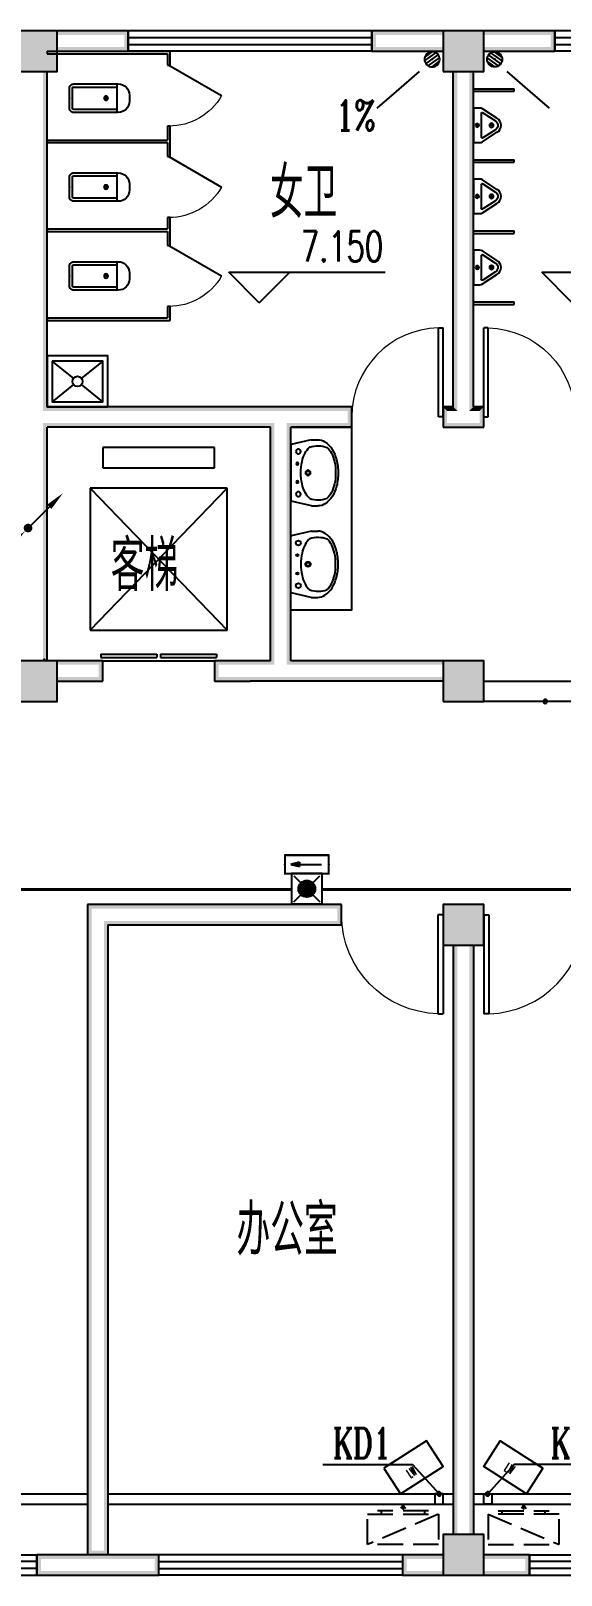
# Model space of a CAD drawing. Extents: x 6250600 to 6678662, y -692028 to -290561.
# Drawn here: x 6431398 to 6436620, y -496688 to -481488 of the extents above; entities that cross this region are included whole.
import ezdxf
from ezdxf.enums import TextEntityAlignment as Align

# ---------------------------------------------------------------- set-up
doc = ezdxf.new("R2010")
doc.units = 0
doc.header["$LTSCALE"] = 1000
doc.header["$MEASUREMENT"] = 0
doc.linetypes.add('DASH', pattern=[0.35, 0.25, -0.1])
doc.layers.get('0').update_dxf_attribs({"linetype": 'CONTINUOUS'})
for name, color, linetype in [('EQUIP-照明', 3, 'CONTINUOUS'), ('LWIRE', 4, 'CONTINUOUS'), ('PUB_HATCH', 8, 'CONTINUOUS'), ('WIRE-照明', 1, 'CONTINUOUS'), ('建筑底图', 251, 'CONTINUOUS'), ('排水', 221, 'CONTINUOUS')]:
    doc.layers.add(name, color=color, linetype=linetype)
doc.styles.add('_TCH_AXIS', font='COMPLEX', dxfattribs={"bigfont": 'GBCBIG'})
doc.styles.add('_TCH_DIM', font='SIMPLEX', dxfattribs={"bigfont": 'GBCBIG'})
doc.styles.add('_TCH_LABEL', font='COMPLEX', dxfattribs={"bigfont": 'GBCBIG'})
doc.styles.add('_TEL_DIM', font='sceie.shx', dxfattribs={"width": 0.8, "height": 3.5, "bigfont": 'sceic.shx'})
doc.styles.add('DIM_FONT', font='SIMPLEX', dxfattribs={"width": 0.7, "bigfont": 'GBCBIG'})
doc.styles.add('schuco', font='sceie.shx', dxfattribs={"width": 0.7, "bigfont": 'sceic.shx'})
doc.styles.get("Standard").update_dxf_attribs({"font": 'GBENOR', "bigfont": 'GBCBIG'})

# ---------------------------------------------------------------- blocks, each defined once
blk = doc.blocks.new('$equip$00002604')
blk.add_hatch(color=256).paths.add_polyline_path([(0.275, 0.5, 1), (-0.274, 0.5, 1)])
for p, q in [((-0.429, 0.929), (-0.194, 0.694)), ((0.194, 0.694), (0.429, 0.929)), ((-0.429, 0.071), (-0.194, 0.306)), ((0.194, 0.306), (0.429, 0.071))]:
    blk.add_line(p, q)
at = {"const_width": 0.0667}
blk.add_lwpolyline([(-0.5, 1), (-0.5, 0), (0.5, 0), (0.5, 1), (-0.5, 1), (-0.5, 0)], dxfattribs=at)
blk.add_lwpolyline([(-0.5, 1), (-0.5, 0), (0.5, 0), (0.5, 1)], close=True)
blk.add_circle((0, 0.5), 0.275)
for p in [(0, 1), (-0.5, 0.5), (0, 0), (0.5, 0.5)]:
    blk.add_point(p)
at = {"color": 7, "style": '_TEL_DIM', "flags": 1}
blk.add_attdef('A', text='', height=0.000025, dxfattribs=at).set_placement((0, 0), align=Align.MIDDLE_CENTER)
blk = doc.blocks.new('$equip$00002541')
blk.add_hatch(color=256).paths.add_polyline_path([(-0.24, 0.372), (-0.528, 0.3), (-0.24, 0.228)])
for p, q in [((-0.72, 0.6), (-0.72, 0)), ((0.72, 0.6), (-0.72, 0.6)), ((0.72, 0), (0.72, 0.6)), ((-0.72, 0), (0.72, 0)), ((-0.24, 0.372), (-0.528, 0.3)), ((-0.528, 0.3), (-0.24, 0.228)), ((-0.24, 0.372), (-0.24, 0.228))]:
    blk.add_line(p, q)
at = {"color": 7}
blk.add_line((-0.48, 0.3), (0.48, 0.3), dxfattribs=at)
at = {"const_width": 0.0667}
blk.add_lwpolyline([(-0.72, 0.6), (-0.72, 0), (0.72, 0), (0.72, 0.6), (-0.72, 0.6), (-0.72, 0)], dxfattribs=at)
for p in [(0, 0.6), (-0.72, 0.3), (0, 0), (0.72, 0.3)]:
    blk.add_point(p)
at = {"color": 7, "style": '_TEL_DIM', "flags": 1}
blk.add_attdef('A', text='', height=0.00002, dxfattribs=at).set_placement((0, 0), align=Align.MIDDLE_CENTER)
blk = doc.blocks.new('$TelecSys$00000081')
for p, q in [((0.104, 0.104), (0.104, 0.104)), ((-0.104, -0.104), (-0.104, -0.104)), ((-1.15, -1.15), (-0.55, -0.55))]:
    blk.add_line(p, q)
at = {"const_width": 0.142}
blk.add_lwpolyline([(0.071, 0, 1), (-0.071, 0, 1)], format="xyb", close=True, dxfattribs=at)
blk.add_solid([(-0.62, -0.48), (-0.48, -0.62), (-0.1, -0.1)])
at = {"width": 0.8, "flags": 9}
blk.add_attdef('A', (0, 0), '', height=0.00002, rotation=180, dxfattribs=at)
blk = doc.blocks.new('$TelecSys$00000079')
for p, q in [((0.7, 0.7), (0, 0)), ((0.104, 0.104), (0.104, 0.104)), ((-0.104, -0.104), (-0.104, -0.104))]:
    blk.add_line(p, q)
at = {"const_width": 0.142}
blk.add_lwpolyline([(-0.071, 0, 1), (0.071, 0, 1)], format="xyb", close=True, dxfattribs=at)
blk.add_solid([(0.63, 0.77), (0.77, 0.63), (1.15, 1.15)])
at = {"width": 0.8, "flags": 9}
blk.add_attdef('A', (0, 0), '', height=0.00002, dxfattribs=at)
blk = doc.blocks.new('_LV12')
for p, q in [((-250, -50), (-39, -219)), ((39, -219), (250, -50)), ((-250, -450), (-39, -281)), ((39, -281), (250, -450))]:
    blk.add_line(p, q)
for points in [[(300, -500), (300, 0), (-300, 0), (-300, -500)], [(250, -450), (250, -50), (-250, -50), (-250, -450)]]:
    blk.add_lwpolyline(points, close=True)
blk.add_circle((0, -250), 50)
blk = doc.blocks.new('$plan$00000344')
for p, q in [((-280, -10), (-280, 0)), ((280, 0), (280, -10)), ((-251, -189), (-251, -186)), ((-248, -183), (-250, -185))]:
    blk.add_line(p, q)
for points in [[(-280, 0), (280, 0)], [(-326, -200), (-280, -5)], [(326, -204), (280, -5)]]:
    blk.add_lwpolyline(points)
for points in [[(253, -188, 0.098208), (193, -141, 0.066287), (110, -111, 0.052428), (0, -100, 0.052428), (-110, -111, 0.066287), (-193, -141, 0.093876), (-251, -186, 0.171377)], [(-326, -200, 0.008223), (-326, -204, 0.149285)], [(-326, -266, 0.149285), (-304, -337, 0.107079), (-231, -408, 0.075625), (-131, -450, 0.062436), (-1, -467, 0.062436), (130, -452, 0.075625), (230, -410, 0.107079), (304, -339, 0.149285), (326, -268, 0.005205), (326, -266, 0.086596)], [(-250, -358, 0.091341), (-193, -401, 0.066287), (-110, -431, 0.052428), (0, -442, 0.052428), (110, -431, 0.066287), (193, -401, 0.091756), (250, -358, 0.171377)]]:
    blk.add_lwpolyline(points, format="xyb")
at = {"flags": 128}
for points in [[(-326, -204), (-326, -268)], [(326, -204), (326, -268)]]:
    blk.add_lwpolyline(points, dxfattribs=at)
for points in [[(-253, -188, 0.172546), (-250, -358, 0.726395)], [(253, -188, -0.172546), (250, -358, -0.726395)]]:
    blk.add_lwpolyline(points, format="xyb", dxfattribs=at)
for centre, radius in [((-210, -75), 24), ((-210, -75), 24), ((-210, -75), 24), ((-90, -65), 10), ((0, -170), 25), ((90, -65), 10), ((210, -75), 24)]:
    blk.add_circle(centre, radius)
at = {"lineweight": 13}
blk.add_circle((0, -170), 15, dxfattribs=at)
blk.add_arc((-250, -186), 1, 131.3224, 180)
blk = doc.blocks.new('$lvtry$00000200')
at = {"color": 0}
for p, q in [((-110, -40), (-110, -470)), ((100, -30), (-100, -30)), ((110, -470), (110, -40))]:
    blk.add_line(p, q, dxfattribs=at)
blk.add_lwpolyline([(100, 0), (-100, 0, 0.414214), (-140, -40), (-140, -480, 0.414214), (-30, -590), (30, -590, 0.414214), (140, -480), (140, -40, 0.414214)], format="xyb", close=True, dxfattribs=at)
blk.add_lwpolyline([(140, -470), (-140, -470)], dxfattribs=at)
blk.add_circle((0, -359), 20, dxfattribs=at)
for centre, start, end in [((-100, -40), 90, 180), ((100, -40), 0, 90)]:
    blk.add_arc(centre, 10, start, end, dxfattribs=at)
for p in [(0, 0), (0, -359)]:
    blk.add_point(p, dxfattribs=at)
blk = doc.blocks.new('$TCHSYS$APDOOR2D')
blk.add_line((0.5, 0), (0, 0.866))
at = {"lineweight": 13}
blk.add_arc((0.5, 0), 1, 120, 180, dxfattribs=at)
blk = doc.blocks.new('$lvtry$00000221')
at = {"color": 0}
for p, q in [((-124, -91), (-43, -216)), ((-116, -76), (116, -76)), ((43, -216), (124, -91))]:
    blk.add_line(p, q, dxfattribs=at)
blk.add_lwpolyline([(69, -231, -0.57735), (-69, -231), (-162, -88, -0.145378), (-170, -61), (-170, 0), (170, 0), (170, -61, -0.145378), (162, -88)], format="xyb", close=True, dxfattribs=at)
for centre, radius in [((0, -38), 17.7), ((0, -177), 20)]:
    blk.add_circle(centre, radius, dxfattribs=at)
for centre, radius, start, end in [((-116, -86), 10, 90, 213.0863), ((116, -86), 10, 326.9137, 90), ((0, -191), 50, 210, 330)]:
    blk.add_arc(centre, radius, start, end, dxfattribs=at)
for p in [(0, -38), (0, -177)]:
    blk.add_point(p, dxfattribs=at)
blk = doc.blocks.new('A$C2E081725')
at = {"linetype": 'DASH'}
for p, q in [((700, 94), (0, 394)), ((600, 64), (100, 64)), ((138, 94), (138, 64)), ((350, 8), (327, 39)), ((350, 49), (350, 0)), ((350, 8), (373, 39)), ((563, 94), (563, 64))]:
    blk.add_line(p, q, dxfattribs=at)
blk.add_lwpolyline([(0, 394), (0, 94), (700, 94), (700, 394)], close=True, dxfattribs=at)
blk = doc.blocks.new('$lvtry$00000171')
at = {"layer": '排水'}
for p, q in [((-74, 11), (-11, 74)), ((-70, -27), (27, 70)), ((-53, -53), (53, 53)), ((-27, -70), (70, 27)), ((11, -74), (74, -11))]:
    blk.add_line(p, q, dxfattribs=at)
blk.add_circle((0, 0), 75, dxfattribs=at)
blk.add_point((0, 0), dxfattribs=at)
blk = doc.blocks.new('_FZH')
blk.add_lwpolyline([(-0.5, -0.5), (0.5, -0.5), (0.5, 0.5), (-0.5, 0.5)], close=True)
at = {"layer": 'PUB_HATCH'}
blk.add_solid([(-0.5, -0.5), (0.5, -0.5), (-0.5, 0.5), (0.5, 0.5)], dxfattribs=at)
blk = doc.blocks.new('$WINLIB2D$00000001')
at = {"color": 0}
for points in [[(-0.5, 0.5), (-0.5, -0.5)], [(-0.5, 0.5), (0.5, 0.5)], [(0.5, -0.5), (0.5, 0.5)], [(0.5, 0.1667), (-0.5, 0.1667)], [(0.5, -0.1667), (-0.5, -0.1667)], [(-0.5, -0.5), (0.5, -0.5)]]:
    blk.add_lwpolyline(points, dxfattribs=at)
blk = doc.blocks.new('$DorLib2D$00000001')
for p, q in [((0.45, 0.975), (0.5, 0.975)), ((0.45, 0), (0.45, 0.975)), ((0.5, 0), (0.5, 0.975)), ((0.5, 0), (0.45, 0))]:
    blk.add_line(p, q)
at = {"lineweight": 13}
blk.add_arc((0.475, 0), 0.975, 91.4693, 180, dxfattribs=at)
blk = doc.blocks.new('$TCHSYS$LDOR22D')
for p, q in [((-0.517, 0.833), (-0.017, 0.833)), ((-0.517, 0.833), (-0.517, 0.667)), ((-0.017, 0.833), (-0.017, 0.667)), ((0.017, 0.833), (0.017, 0.667)), ((0.017, 0.833), (0.517, 0.833)), ((0.517, 0.833), (0.517, 0.667)), ((-0.517, 0.667), (-0.017, 0.667)), ((0.017, 0.667), (0.517, 0.667)), ((-0.5, 0.5), (0.5, 0.5))]:
    blk.add_line(p, q)

msp = doc.modelspace()

# ---------------------------------------------------------------- hatches: boundary and pattern name
at = {"layer": '建筑底图'}
for points in [[(6431657.2, -481487.6), (6431257.2, -481487.6), (6431297.2, -481527.6), (6431617.2, -481527.6)], [(6431657.2, -481887.6), (6431657.2, -481487.6), (6431617.2, -481527.6), (6431617.2, -481847.6)], [(6431657.2, -481487.6), (6431657.2, -481527.6), (6432317.2, -481527.6), (6432357.2, -481487.6)], [(6432357.2, -481687.6), (6432357.2, -481487.6), (6432317.2, -481527.6), (6432317.2, -481647.6)], [(6435457.2, -481527.6), (6435457.2, -481487.6), (6434757.2, -481487.6), (6434797.2, -481527.6)], [(6434757.2, -481487.6), (6434757.2, -481687.6), (6434797.2, -481647.6), (6434797.2, -481527.6)], [(6435857.2, -481487.6), (6435457.2, -481487.6), (6435497.2, -481527.6), (6435817.2, -481527.6)], [(6435457.2, -481487.6), (6435457.2, -481887.6), (6435497.2, -481847.6), (6435497.2, -481527.6)], [(6435857.2, -481887.6), (6435857.2, -481487.6), (6435817.2, -481527.6), (6435817.2, -481847.6)], [(6435857.2, -481487.6), (6435857.2, -481527.6), (6436517.2, -481527.6), (6436557.2, -481487.6)], [(6436557.2, -481687.6), (6436557.2, -481487.6), (6436517.2, -481527.6), (6436517.2, -481647.6)], [(6431657.2, -481647.6), (6431657.2, -481687.6), (6432357.2, -481687.6), (6432317.2, -481647.6)], [(6435457.2, -481687.6), (6435457.2, -481647.6), (6434797.2, -481647.6), (6434757.2, -481687.6)], [(6435857.2, -481647.6), (6435857.2, -481687.6), (6436557.2, -481687.6), (6436517.2, -481647.6)], [(6431257.2, -481887.6), (6431657.2, -481887.6), (6431617.2, -481847.6), (6431297.2, -481847.6)], [(6431557.2, -481887.6), (6431517.2, -481887.6), (6431517.2, -485227.6), (6431557.2, -485187.6)], [(6435457.2, -481887.6), (6435857.2, -481887.6), (6435817.2, -481847.6), (6435497.2, -481847.6)], [(6435597.2, -481887.6), (6435557.2, -481887.6), (6435557.2, -485187.6), (6435597.2, -485227.6)], [(6435757.2, -481887.6), (6435717.2, -481887.6), (6435717.2, -485227.6), (6435757.2, -485187.6)], [(6433557.2, -485187.6), (6431557.2, -485187.6), (6431517.2, -485227.6), (6433557.2, -485227.6)], [(6433857.2, -485187.6), (6433557.2, -485187.6), (6433557.2, -485227.6), (6433857.2, -485227.6)], [(6434557.2, -485187.6), (6433857.2, -485187.6), (6433857.2, -485227.6), (6434517.2, -485227.6)], [(6434557.2, -485387.6), (6434557.2, -485187.6), (6434517.2, -485227.6), (6434517.2, -485347.6)], [(6435557.2, -485187.6), (6435457.2, -485187.6), (6435497.2, -485227.6), (6435597.2, -485227.6)], [(6435457.2, -485187.6), (6435457.2, -485387.6), (6435497.2, -485347.6), (6435497.2, -485227.6)], [(6435857.2, -485187.6), (6435757.2, -485187.6), (6435717.2, -485227.6), (6435817.2, -485227.6)], [(6435857.2, -485387.6), (6435857.2, -485187.6), (6435817.2, -485227.6), (6435817.2, -485347.6)], [(6433557.2, -485387.6), (6431557.2, -485387.6), (6431517.2, -485347.6), (6433557.2, -485347.6)], [(6431517.2, -487687.6), (6431557.2, -487687.6), (6431557.2, -485387.6), (6431517.2, -485347.6)], [(6433757.2, -485387.6), (6433557.2, -485387.6), (6433557.2, -485347.6), (6433797.2, -485347.6)], [(6433757.2, -487687.6), (6433757.2, -485387.6), (6433797.2, -485347.6), (6433797.2, -487727.6)], [(6433957.2, -487687.6), (6433957.2, -485387.6), (6433917.2, -485347.6), (6433917.2, -487727.6)], [(6433957.2, -485387.6), (6434557.2, -485387.6), (6434517.2, -485347.6), (6433917.2, -485347.6)], [(6435457.2, -485387.6), (6435657.2, -485387.6), (6435657.2, -485347.6), (6435497.2, -485347.6)], [(6435657.2, -485387.6), (6435857.2, -485387.6), (6435817.2, -485347.6), (6435657.2, -485347.6)], [(6431657.2, -487687.6), (6431257.2, -487687.6), (6431297.2, -487727.6), (6431617.2, -487727.6)], [(6431500.6, -487687.6), (6431557.2, -487687.6), (6431528.9, -487659.3)], [(6431657.2, -488087.6), (6431657.2, -487687.6), (6431617.2, -487727.6), (6431617.2, -488047.6)], [(6431657.2, -487687.6), (6431657.2, -487727.6), (6432067.2, -487727.6), (6432107.2, -487687.6)], [(6432107.2, -487887.6), (6432107.2, -487687.6), (6432067.2, -487727.6), (6432067.2, -487847.6)], [(6433557.2, -487687.6), (6433207.2, -487687.6), (6433247.2, -487727.6), (6433557.2, -487727.6)], [(6433207.2, -487687.6), (6433207.2, -487887.6), (6433247.2, -487847.6), (6433247.2, -487727.6)], [(6433757.2, -487687.6), (6433557.2, -487687.6), (6433557.2, -487727.6), (6433797.2, -487727.6)], [(6435457.2, -487727.6), (6435457.2, -487687.6), (6433957.2, -487687.6), (6433917.2, -487727.6)], [(6435857.2, -487687.6), (6435457.2, -487687.6), (6435497.2, -487727.6), (6435817.2, -487727.6)], [(6435457.2, -487687.6), (6435457.2, -488087.6), (6435497.2, -488047.6), (6435497.2, -487727.6)], [(6435857.2, -488087.6), (6435857.2, -487687.6), (6435817.2, -487727.6), (6435817.2, -488047.6)], [(6431657.2, -487847.6), (6431657.2, -487887.6), (6432107.2, -487887.6), (6432067.2, -487847.6)], [(6433207.2, -487887.6), (6433557.2, -487887.6), (6433557.2, -487847.6), (6433247.2, -487847.6)], [(6433857.2, -487887.6), (6433557.2, -487887.6), (6433557.2, -487847.6), (6433857.2, -487847.6)], [(6435457.2, -487887.6), (6435457.2, -487847.6), (6433857.2, -487847.6), (6433857.2, -487887.6)], [(6431257.2, -488087.6), (6431657.2, -488087.6), (6431617.2, -488047.6), (6431297.2, -488047.6)], [(6435457.2, -488087.6), (6435857.2, -488087.6), (6435817.2, -488047.6), (6435497.2, -488047.6)], [(6434457.2, -490087.6), (6431957.2, -490087.6), (6431997.2, -490127.6), (6434417.2, -490127.6)], [(6431957.2, -490087.6), (6431957.2, -496487.6), (6431997.2, -496487.6), (6431997.2, -490127.6)], [(6434457.2, -490287.6), (6434457.2, -490087.6), (6434417.2, -490127.6), (6434417.2, -490247.6)], [(6435857.2, -490087.6), (6435457.2, -490087.6), (6435497.2, -490127.6), (6435817.2, -490127.6)], [(6435457.2, -490087.6), (6435457.2, -490487.6), (6435497.2, -490447.6), (6435497.2, -490127.6)], [(6435857.2, -490487.6), (6435857.2, -490087.6), (6435817.2, -490127.6), (6435817.2, -490447.6)], [(6432157.2, -490287.6), (6434457.2, -490287.6), (6434417.2, -490247.6), (6432117.2, -490247.6)], [(6432157.2, -490287.6), (6432157.2, -496487.6), (6432117.2, -496487.6), (6432117.2, -490247.6)], [(6435457.2, -490487.6), (6435857.2, -490487.6), (6435817.2, -490447.6), (6435497.2, -490447.6)], [(6435557.2, -496287.6), (6435597.2, -496287.6), (6435597.2, -490487.6), (6435557.2, -490487.6)], [(6435717.2, -496287.6), (6435757.2, -496287.6), (6435757.2, -490487.6), (6435717.2, -490487.6)], [(6435857.2, -496287.6), (6435457.2, -496287.6), (6435497.2, -496327.6), (6435817.2, -496327.6)], [(6435457.2, -496287.6), (6435457.2, -496687.6), (6435497.2, -496647.6), (6435497.2, -496327.6)], [(6435857.2, -496687.6), (6435857.2, -496287.6), (6435817.2, -496327.6), (6435817.2, -496647.6)], [(6432057.2, -496487.6), (6431457.2, -496487.6), (6431497.2, -496527.6), (6432057.2, -496527.6)], [(6431457.2, -496487.6), (6431457.2, -496687.6), (6431497.2, -496647.6), (6431497.2, -496527.6)], [(6432157.2, -496487.6), (6431957.2, -496487.6), (6431957.2, -496447.6), (6432157.2, -496447.6)], [(6432657.2, -496487.6), (6432057.2, -496487.6), (6432057.2, -496527.6), (6432617.2, -496527.6)], [(6432657.2, -496687.6), (6432657.2, -496487.6), (6432617.2, -496527.6), (6432617.2, -496647.6)], [(6435457.2, -496527.6), (6435457.2, -496487.6), (6435057.2, -496487.6), (6435097.2, -496527.6)], [(6435057.2, -496487.6), (6435057.2, -496687.6), (6435097.2, -496647.6), (6435097.2, -496527.6)], [(6435857.2, -496487.6), (6435857.2, -496527.6), (6436267.2, -496527.6), (6436307.2, -496487.6)], [(6436307.2, -496687.6), (6436307.2, -496487.6), (6436267.2, -496527.6), (6436267.2, -496647.6)], [(6431457.2, -496687.6), (6432057.2, -496687.6), (6432057.2, -496647.6), (6431497.2, -496647.6)], [(6432057.2, -496687.6), (6432657.2, -496687.6), (6432617.2, -496647.6), (6432057.2, -496647.6)], [(6435457.2, -496687.6), (6435457.2, -496647.6), (6435097.2, -496647.6), (6435057.2, -496687.6)], [(6435457.2, -496687.6), (6435857.2, -496687.6), (6435817.2, -496647.6), (6435497.2, -496647.6)], [(6435857.2, -496647.6), (6435857.2, -496687.6), (6436307.2, -496687.6), (6436267.2, -496647.6)]]:
    msp.add_hatch(color=256, dxfattribs=at).paths.add_polyline_path(points)

# ---------------------------------------------------------------- linework, layer by layer
at = {"layer": 'WIRE-照明', "color": 1, "linetype": 'DASH', "const_width": 30}
for points in [[(6424906.4, -489938.9), (6433965.4, -489938.9)], [(6434265.4, -489938.9), (6439163, -489938.9)]]:
    msp.add_lwpolyline(points, dxfattribs=at)
at = {"layer": '建筑底图'}
for p, q in [((6432357.2, -481487.6), (6431657.2, -481487.6)), ((6432357.2, -481687.6), (6432357.2, -481487.6)), ((6435457.2, -481487.6), (6434757.2, -481487.6)), ((6434757.2, -481487.6), (6434757.2, -481687.6)), ((6436557.2, -481487.6), (6435857.2, -481487.6)), ((6436557.2, -481687.6), (6436557.2, -481487.6)), ((6431557.2, -481687.6), (6431557.2, -481712.6)), ((6431557.2, -481687.6), (6432769.7, -481687.6)), ((6431657.2, -481687.6), (6432357.2, -481687.6)), ((6432769.7, -481825.1), (6432769.7, -481687.6)), ((6434757.2, -481687.6), (6435457.2, -481687.6)), ((6435857.2, -481687.6), (6436557.2, -481687.6)), ((6431557.2, -481712.6), (6432744.7, -481712.6)), ((6432744.7, -481712.6), (6432744.7, -481825.1)), ((6432744.7, -481825.1), (6432769.7, -481825.1)), ((6431557.2, -485187.6), (6431557.2, -481887.6)), ((6435557.2, -485187.6), (6435557.2, -481887.6)), ((6435757.2, -485187.6), (6435757.2, -481887.6)), ((6435757.2, -482082), (6435757.2, -482057)), ((6435757.2, -482057), (6436157.2, -482057)), ((6435757.2, -482082), (6436157.2, -482082)), ((6436157.2, -482082), (6436157.2, -482057)), ((6432744.7, -482425.1), (6432744.7, -482562.6)), ((6432769.7, -482425.1), (6432744.7, -482425.1)), ((6432769.7, -482575.1), (6432769.7, -482425.1)), ((6431557.2, -482562.6), (6431557.2, -482587.6)), ((6431557.2, -482562.6), (6432744.7, -482562.6)), ((6431557.2, -482587.6), (6432744.7, -482587.6)), ((6432744.7, -482587.6), (6432744.7, -482725.1)), ((6432769.7, -482725.1), (6432769.7, -482575.1)), ((6432744.7, -482725.1), (6432769.7, -482725.1)), ((6435757.2, -482781.4), (6435757.2, -482756.4)), ((6435757.2, -482756.4), (6436157.2, -482756.4)), ((6435757.2, -482781.4), (6436157.2, -482781.4)), ((6436157.2, -482781.4), (6436157.2, -482756.4)), ((6432744.7, -483325.1), (6432744.7, -483437.6)), ((6432769.7, -483325.1), (6432744.7, -483325.1)), ((6432769.7, -483450.1), (6432769.7, -483325.1)), ((6431557.2, -483437.6), (6431557.2, -483462.6)), ((6431557.2, -483437.6), (6432744.7, -483437.6)), ((6431557.2, -483462.6), (6432744.7, -483462.6)), ((6432744.7, -483462.6), (6432744.7, -483600.1)), ((6432769.7, -483600.1), (6432769.7, -483450.1)), ((6435757.2, -483480.9), (6435757.2, -483455.9)), ((6435757.2, -483455.9), (6436157.2, -483455.9)), ((6435757.2, -483480.9), (6436157.2, -483480.9)), ((6436157.2, -483480.9), (6436157.2, -483455.9)), ((6432744.7, -483600.1), (6432769.7, -483600.1)), ((6433646.7, -484162.8), (6433346.7, -483862.8)), ((6433346.7, -483862.8), (6434887, -483862.8)), ((6433646.7, -484162.8), (6433946.7, -483862.8)), ((6436728.7, -484162.8), (6436428.7, -483862.8)), ((6436428.7, -483862.8), (6437968.9, -483862.8)), ((6432744.7, -484200.1), (6432744.7, -484312.6)), ((6432769.7, -484200.1), (6432744.7, -484200.1)), ((6432769.7, -484337.6), (6432769.7, -484200.1)), ((6435757.2, -484180.4), (6435757.2, -484155.4)), ((6435757.2, -484155.4), (6436157.2, -484155.4)), ((6435757.2, -484180.4), (6436157.2, -484180.4)), ((6436157.2, -484180.4), (6436157.2, -484155.4)), ((6431557.2, -484312.6), (6431557.2, -484337.6)), ((6431557.2, -484312.6), (6432744.7, -484312.6)), ((6431557.2, -484337.6), (6432769.7, -484337.6)), ((6433557.2, -485187.6), (6431557.2, -485187.6)), ((6433857.2, -485187.6), (6433557.2, -485187.6)), ((6434557.2, -485187.6), (6433857.2, -485187.6)), ((6434557.2, -485387.6), (6434557.2, -485187.6)), ((6435557.2, -485187.6), (6435457.2, -485187.6)), ((6435457.2, -485187.6), (6435457.2, -485387.6)), ((6435857.2, -485187.6), (6435757.2, -485187.6)), ((6435857.2, -485387.6), (6435857.2, -485187.6)), ((6433557.2, -485387.6), (6431557.2, -485387.6)), ((6431557.2, -487687.6), (6431557.2, -485387.6)), ((6433757.2, -485387.6), (6433557.2, -485387.6)), ((6433757.2, -487687.6), (6433757.2, -485387.6)), ((6433957.2, -487687.6), (6433957.2, -485387.6)), ((6433957.2, -485387.6), (6434557.2, -485387.6)), ((6435457.2, -485387.6), (6435657.2, -485387.6)), ((6435657.2, -485387.6), (6435857.2, -485387.6)), ((6433207.2, -485587.6), (6432107.2, -485587.6)), ((6432107.2, -485587.6), (6432107.2, -485787.6)), ((6433207.2, -485787.6), (6433207.2, -485587.6)), ((6432107.2, -485787.6), (6433207.2, -485787.6)), ((6431982.2, -487387.6), (6433332.2, -485987.6)), ((6431982.2, -485987.6), (6433332.2, -487387.6)), ((6433332.2, -485987.6), (6431982.2, -485987.6)), ((6431982.2, -485987.6), (6431982.2, -487387.6)), ((6433332.2, -487387.6), (6433332.2, -485987.6)), ((6431982.2, -487387.6), (6433332.2, -487387.6)), ((6432107.2, -487687.6), (6431657.2, -487687.6)), ((6432107.2, -487887.6), (6432107.2, -487687.6)), ((6433557.2, -487687.6), (6433207.2, -487687.6)), ((6433207.2, -487687.6), (6433207.2, -487887.6)), ((6433757.2, -487687.6), (6433557.2, -487687.6)), ((6435457.2, -487687.6), (6433957.2, -487687.6)), ((6431657.2, -487887.6), (6432107.2, -487887.6)), ((6433207.2, -487887.6), (6433557.2, -487887.6)), ((6433857.2, -487887.6), (6433557.2, -487887.6)), ((6435457.2, -487887.6), (6433857.2, -487887.6)), ((6435857.2, -487887.6), (6437057.2, -487887.6)), ((6437057.2, -488087.6), (6435857.2, -488087.6)), ((6434457.2, -490087.6), (6431957.2, -490087.6)), ((6431957.2, -490087.6), (6431957.2, -496487.6)), ((6434457.2, -490287.6), (6434457.2, -490087.6)), ((6432157.2, -490287.6), (6434457.2, -490287.6)), ((6432157.2, -490287.6), (6432157.2, -496487.6)), ((6435557.2, -490487.6), (6435557.2, -496287.6)), ((6435757.2, -490487.6), (6435757.2, -496287.6)), ((6428557.2, -495887.6), (6431957.2, -495887.6)), ((6432157.2, -495887.6), (6435557.2, -495887.6)), ((6435757.2, -495887.6), (6439257.2, -495887.6)), ((6428557.2, -495987.6), (6431957.2, -495987.6)), ((6432157.2, -495987.6), (6435557.2, -495987.6)), ((6435757.2, -495987.6), (6439257.2, -495987.6)), ((6432057.2, -496487.6), (6431457.2, -496487.6)), ((6431457.2, -496487.6), (6431457.2, -496687.6)), ((6432157.2, -496487.6), (6431957.2, -496487.6)), ((6432657.2, -496487.6), (6432057.2, -496487.6)), ((6432657.2, -496687.6), (6432657.2, -496487.6)), ((6435457.2, -496487.6), (6435057.2, -496487.6)), ((6435057.2, -496487.6), (6435057.2, -496687.6)), ((6436307.2, -496487.6), (6435857.2, -496487.6)), ((6436307.2, -496687.6), (6436307.2, -496487.6)), ((6431457.2, -496687.6), (6432057.2, -496687.6)), ((6432057.2, -496687.6), (6432657.2, -496687.6)), ((6435057.2, -496687.6), (6435457.2, -496687.6)), ((6435857.2, -496687.6), (6436307.2, -496687.6))]:
    msp.add_line(p, q, dxfattribs=at)
for points in [[(6434808.9, -482249.6), (6434998.1, -482084.6), (6435224.3, -481887.5)], [(6436505.5, -482249.6), (6436316.2, -482084.6), (6436090.1, -481887.5)], [(6433957.2, -487187.6), (6434557.2, -487187.6), (6434557.2, -485387.6), (6433957.2, -485387.6)], [(6434274.5, -495597.7), (6435155.6, -495597.7), (6435417.2, -495887.6)], [(6437139.8, -495597.7), (6436158.8, -495597.7), (6435897.2, -495887.6)]]:
    msp.add_lwpolyline(points, dxfattribs=at)
for points in [[(6436455.1, -488069.3, 1), (6436471.4, -488105.9, 1)], [(6435403.8, -495872.7, 1), (6435430.6, -495902.4, 1)], [(6435910.6, -495872.7, 1), (6435883.8, -495902.4, 1)]]:
    msp.add_lwpolyline(points, format="xyb", close=True, dxfattribs=at)
for points in [[(6434874.4, -495635.2), (6435036.5, -495887.6), (6435457.2, -495617.4), (6435295, -495364.9)], [(6436440, -495635.2), (6436277.9, -495887.6), (6435857.2, -495617.4), (6436019.3, -495364.9)], [(6435377.2, -495987.6), (6435457.2, -495987.6), (6435457.2, -495887.6), (6435377.2, -495887.6)], [(6435937.2, -495987.6), (6435857.2, -495987.6), (6435857.2, -495887.6), (6435937.2, -495887.6)]]:
    msp.add_lwpolyline(points, close=True, dxfattribs=at)

# ---------------------------------------------------------------- block references
at = {"layer": 'EQUIP-照明', "color": 1, "xscale": 300, "yscale": 300, "zscale": 300}
for name, p in [('$equip$00002541', (6434115.4, -489781.7)), ('$equip$00002604', (6434115.4, -490081.8))]:
    msp.add_blockref(name, p, dxfattribs=at)
at = {"layer": 'LWIRE', "color": 1, "xscale": 300, "yscale": 300, "zscale": 300}
for name in ['$TelecSys$00000079', '$TelecSys$00000081']:
    msp.add_blockref(name, (6431370.1, -486381.5), dxfattribs=at)
at = {"layer": '建筑底图'}
for name, p, xscale, yscale, zscale in [('_FZH', (6431457.2, -481687.6), 400, 400, 400), ('_FZH', (6435657.2, -481687.6), 400, 400, 400), ('_FZH', (6431457.2, -487887.6), 400, 400, 400), ('_FZH', (6435657.2, -487887.6), 400, 400, 400), ('$DorLib2D$00000001', (6434957.2, -490187.6), 1000, -1000, 1000), ('_FZH', (6435657.2, -490287.6), 400, 400, 400), ('$DorLib2D$00000001', (6436357.2, -490187.6), -1000, -1000, -1000), ('_FZH', (6435657.2, -496487.6), 400, 400, 400)]:
    msp.add_blockref(name, p, dxfattribs=dict(at, xscale=xscale, yscale=yscale, zscale=zscale))
for name, p, xscale, yscale, zscale, rotation in [('$WINLIB2D$00000001', (6433557.2, -481587.6), -2400, -199.999998777872, -2400, 6.839720789741932e-08), ('$WINLIB2D$00000001', (6437757.2, -481587.6), -2400, -200.0000044407789, -2400, 7.231655274608784e-09), ('$TCHSYS$APDOOR2D', (6432757.2, -482125.1), -600, 600, 25, 270), ('$TCHSYS$APDOOR2D', (6432757.2, -483025.1), -600, 600, 25, 270), ('$TCHSYS$APDOOR2D', (6432757.2, -483900.1), -600, 600, 25, 270), ('$DorLib2D$00000001', (6435007.2, -485287.6), -900, -900, -900, 180), ('$DorLib2D$00000001', (6436307.2, -485287.6), 900, -900, 900, 180.0000000457569), ('$TCHSYS$LDOR22D', (6432657.2, -487787.6), -1100, -199.9999999713618, -1100, 180), ('$WINLIB2D$00000001', (6430257.2, -496587.6), -2400, -199.9999949552584, -2400, 180), ('$WINLIB2D$00000001', (6433857.2, -496587.6), 2400, -200.0000048198272, 2400, 180.0000000469612), ('$WINLIB2D$00000001', (6437507.2, -496587.6), -2400, -200.0000048198272, -2400, 180.0000000469611)]:
    msp.add_blockref(name, p, dxfattribs=dict(at, xscale=xscale, yscale=yscale, zscale=zscale, rotation=rotation))
at = {"layer": '建筑底图', "yscale": -1}
for name, p, rotation in [('$lvtry$00000171', (6435348.8, -481767.5), 81.34549654432831), ('$lvtry$00000200', (6431779.3, -482150.1), 269.9999999999155), ('$lvtry$00000200', (6431779.3, -483025.1), 269.9999999999155), ('$lvtry$00000200', (6431779.3, -483900.1), 269.9999999999155), ('$plan$00000344', (6433957.2, -485837.6), 270)]:
    msp.add_blockref(name, p, dxfattribs=dict(at, rotation=rotation))
at = {"layer": '建筑底图', "xscale": -1, "yscale": -1, "rotation": 278.6545034556717}
msp.add_blockref('$lvtry$00000171', (6435965.5, -481767.5), dxfattribs=at)
at = {"layer": '建筑底图', "xscale": -1}
for name, p, rotation in [('$lvtry$00000221', (6435757.2, -482417), 90), ('$lvtry$00000221', (6435757.2, -483116.5), 90), ('$lvtry$00000221', (6435757.2, -483816), 90), ('A$C2E081725', (6434713.2, -495992.1), 180)]:
    msp.add_blockref(name, p, dxfattribs=dict(at, rotation=rotation))
at = {"layer": '建筑底图'}
for name, p, rotation in [('_LV12', (6431857.2, -485187.6), 180), ('$plan$00000344', (6433957.2, -486737.6), 90), ('A$C2E081725', (6436601.1, -495992.1), 180)]:
    msp.add_blockref(name, p, dxfattribs=dict(at, rotation=rotation))

# ---------------------------------------------------------------- texts
for s, height, style, width, p in [('1%', 297.5, '_TCH_AXIS', 0.705882, (6434399.8, -482467.4)), ('女卫', 500, 'schuco', 0.7, (6433751.9, -483330.1)), ('7.150', 297.5, '_TCH_DIM', 0.705882, (6434057, -483757.8)), ('客梯', 500, 'schuco', 0.7, (6432184.3, -487002.3)), ('办公室', 500, 'schuco', 0.7, (6433422.4, -493539.3)), ('KD1', 297.5, '_TCH_LABEL', 0.705882, (6434369.8, -495537.6)), ('KD1', 297.5, '_TCH_LABEL', 0.705882, (6436514.5, -495537.6))]:
    msp.add_text(s, height=height, dxfattribs=dict(at, style=style, width=width)).set_placement(p)
at = {"layer": '建筑底图', "style": 'DIM_FONT', "width": 0.494118}
for rotation, p in [(32.71669, (6435136.1, -495733.5)), (327.28331, (6436053.2, -495653.1))]:
    msp.add_text('LW', height=89.65, rotation=rotation, dxfattribs=at).set_placement(p)

doc.saveas('drawing.dxf')
